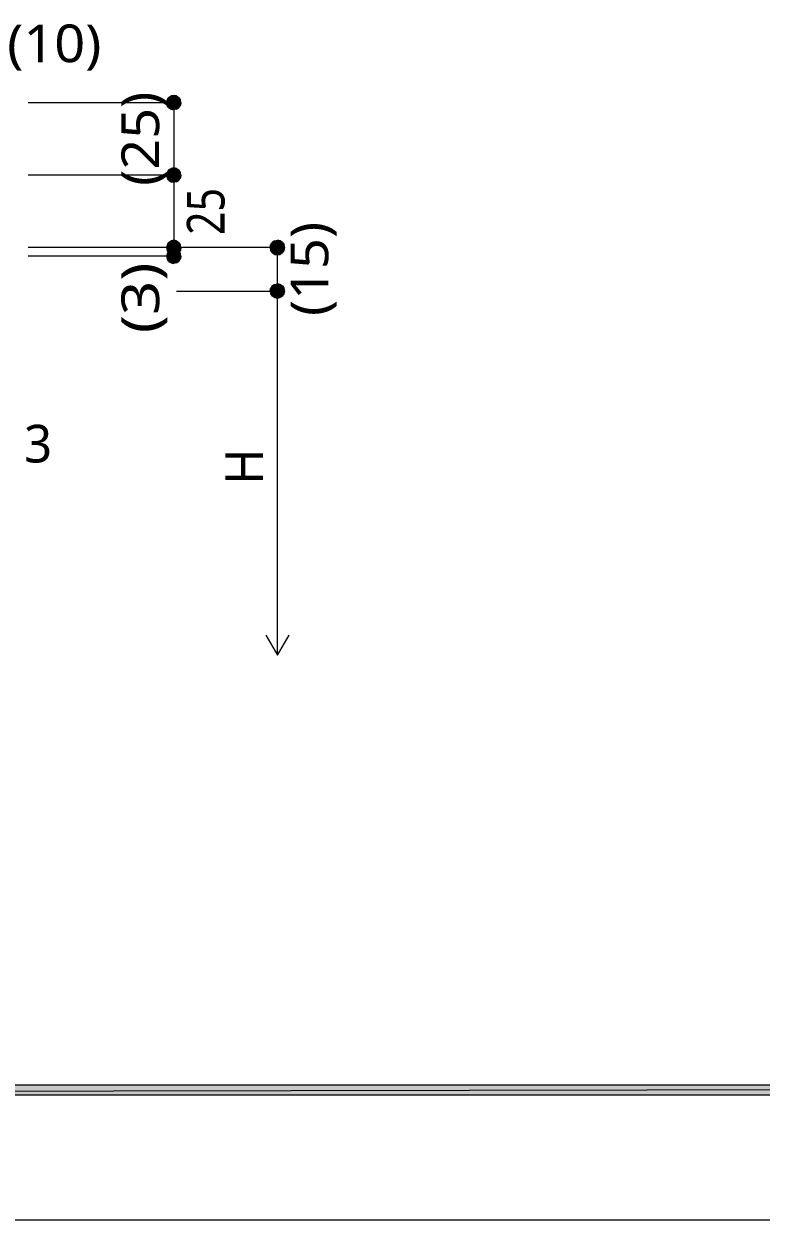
# Model space of a CAD drawing. Header units: millimetres. Extents: x 0 to 420, y 0 to 297.
# Drawn here: x 155 to 205.8, y 157 to 239.5 of the extents above; entities that cross this region are included whole.
import ezdxf
from ezdxf.enums import TextEntityAlignment as Align

# ---------------------------------------------------------------- set-up
doc = ezdxf.new("R2010")
doc.units = ezdxf.units.MM
doc.styles.add('kst32b', font='NotoSansJP-Variable.ttf')

msp = doc.modelspace()

# ---------------------------------------------------------------- hatches: boundary and pattern name
for points in [[(164.825, 234.251), (164.783, 234.04), (165.291, 234.04), (164.825, 234.251)], [(164.825, 229.235), (164.783, 229.045), (165.291, 229.045), (164.825, 229.235)], [(164.825, 224.24), (164.783, 224.049), (165.291, 224.049), (164.825, 224.24)], [(164.825, 223.647), (164.783, 223.456), (165.291, 223.456), (164.825, 223.647)], [(172.889, 223.859), (172.932, 224.049), (172.424, 224.049), (172.889, 223.859)], [(172.889, 220.853), (172.932, 221.043), (172.424, 221.043), (172.889, 220.853)]]:
    msp.add_hatch(color=7).paths.add_polyline_path(points)
h = msp.add_hatch(color=7)
h.paths.add_polyline_path([(165.291, 234.548), (165.1, 234.505), (165.291, 234.04), (165.291, 234.548)])
h.paths.add_polyline_path([(165.1, 234.505), (165.291, 234.04), (164.931, 234.4), (165.1, 234.505)])
h.paths.add_polyline_path([(165.291, 234.04), (164.931, 234.4), (164.825, 234.251), (165.291, 234.04)])
h = msp.add_hatch(color=7)
h.paths.add_polyline_path([(165.756, 234.251), (165.629, 234.4), (165.291, 234.04), (165.756, 234.251)])
h.paths.add_polyline_path([(165.629, 234.4), (165.291, 234.04), (165.481, 234.505), (165.629, 234.4)])
h.paths.add_polyline_path([(165.291, 234.04), (165.481, 234.505), (165.291, 234.548), (165.291, 234.04)])
h = msp.add_hatch(color=7)
h.paths.add_polyline_path([(165.629, 233.701), (165.756, 233.849), (165.291, 234.04), (165.629, 233.701)])
h.paths.add_polyline_path([(165.756, 233.849), (165.291, 234.04), (165.777, 234.04), (165.756, 233.849)])
h.paths.add_polyline_path([(165.291, 234.04), (165.777, 234.04), (165.756, 234.251), (165.291, 234.04)])
h = msp.add_hatch(color=7)
h.paths.add_polyline_path([(164.783, 234.04), (164.825, 233.849), (165.291, 234.04), (164.783, 234.04)])
h.paths.add_polyline_path([(164.825, 233.849), (165.291, 234.04), (164.931, 233.701), (164.825, 233.849)])
h.paths.add_polyline_path([(165.291, 234.04), (164.931, 233.701), (165.1, 233.595), (165.291, 234.04)])
h = msp.add_hatch(color=7)
h.paths.add_polyline_path([(165.1, 233.595), (165.291, 233.553), (165.291, 234.04), (165.1, 233.595)])
h.paths.add_polyline_path([(165.291, 233.553), (165.291, 234.04), (165.481, 233.595), (165.291, 233.553)])
h.paths.add_polyline_path([(165.291, 234.04), (165.481, 233.595), (165.629, 233.701), (165.291, 234.04)])
h = msp.add_hatch(color=7)
h.paths.add_polyline_path([(165.291, 229.553), (165.1, 229.51), (165.291, 229.045), (165.291, 229.553)])
h.paths.add_polyline_path([(165.1, 229.51), (165.291, 229.045), (164.931, 229.404), (165.1, 229.51)])
h.paths.add_polyline_path([(165.291, 229.045), (164.931, 229.404), (164.825, 229.235), (165.291, 229.045)])
h = msp.add_hatch(color=7)
h.paths.add_polyline_path([(165.756, 229.235), (165.629, 229.404), (165.291, 229.045), (165.756, 229.235)])
h.paths.add_polyline_path([(165.629, 229.404), (165.291, 229.045), (165.481, 229.51), (165.629, 229.404)])
h.paths.add_polyline_path([(165.291, 229.045), (165.481, 229.51), (165.291, 229.553), (165.291, 229.045)])
h = msp.add_hatch(color=7)
h.paths.add_polyline_path([(164.783, 229.045), (164.825, 228.854), (165.291, 229.045), (164.783, 229.045)])
h.paths.add_polyline_path([(164.825, 228.854), (165.291, 229.045), (164.931, 228.706), (164.825, 228.854)])
h.paths.add_polyline_path([(165.291, 229.045), (164.931, 228.706), (165.1, 228.579), (165.291, 229.045)])
h = msp.add_hatch(color=7)
h.paths.add_polyline_path([(165.1, 228.579), (165.291, 228.558), (165.291, 229.045), (165.1, 228.579)])
h.paths.add_polyline_path([(165.291, 228.558), (165.291, 229.045), (165.481, 228.579), (165.291, 228.558)])
h.paths.add_polyline_path([(165.291, 229.045), (165.481, 228.579), (165.629, 228.706), (165.291, 229.045)])
h = msp.add_hatch(color=7)
h.paths.add_polyline_path([(165.629, 228.706), (165.756, 228.854), (165.291, 229.045), (165.629, 228.706)])
h.paths.add_polyline_path([(165.756, 228.854), (165.291, 229.045), (165.777, 229.045), (165.756, 228.854)])
h.paths.add_polyline_path([(165.291, 229.045), (165.777, 229.045), (165.756, 229.235), (165.291, 229.045)])
h = msp.add_hatch(color=7)
h.paths.add_polyline_path([(165.291, 224.557), (165.1, 224.515), (165.291, 224.049), (165.291, 224.557)])
h.paths.add_polyline_path([(165.1, 224.515), (165.291, 224.049), (164.931, 224.409), (165.1, 224.515)])
h.paths.add_polyline_path([(165.291, 224.049), (164.931, 224.409), (164.825, 224.24), (165.291, 224.049)])
h = msp.add_hatch(color=7)
h.paths.add_polyline_path([(165.756, 224.24), (165.629, 224.409), (165.291, 224.049), (165.756, 224.24)])
h.paths.add_polyline_path([(165.629, 224.409), (165.291, 224.049), (165.481, 224.515), (165.629, 224.409)])
h.paths.add_polyline_path([(165.291, 224.049), (165.481, 224.515), (165.291, 224.557), (165.291, 224.049)])
h = msp.add_hatch(color=7)
h.paths.add_polyline_path([(172.064, 224.409), (171.958, 224.24), (172.424, 224.049), (172.064, 224.409)])
h.paths.add_polyline_path([(171.958, 224.24), (172.424, 224.049), (171.937, 224.049), (171.958, 224.24)])
h.paths.add_polyline_path([(172.424, 224.049), (171.937, 224.049), (171.958, 223.859), (172.424, 224.049)])
h = msp.add_hatch(color=7)
h.paths.add_polyline_path([(172.614, 224.515), (172.424, 224.557), (172.424, 224.049), (172.614, 224.515)])
h.paths.add_polyline_path([(172.424, 224.557), (172.424, 224.049), (172.233, 224.515), (172.424, 224.557)])
h.paths.add_polyline_path([(172.424, 224.049), (172.233, 224.515), (172.064, 224.409), (172.424, 224.049)])
h = msp.add_hatch(color=7)
h.paths.add_polyline_path([(172.932, 224.049), (172.889, 224.24), (172.424, 224.049), (172.932, 224.049)])
h.paths.add_polyline_path([(172.889, 224.24), (172.424, 224.049), (172.784, 224.409), (172.889, 224.24)])
h.paths.add_polyline_path([(172.424, 224.049), (172.784, 224.409), (172.614, 224.515), (172.424, 224.049)])
h = msp.add_hatch(color=7)
h.paths.add_polyline_path([(164.783, 224.049), (164.825, 223.859), (165.291, 224.049), (164.783, 224.049)])
h.paths.add_polyline_path([(164.825, 223.859), (165.291, 224.049), (164.931, 223.689), (164.825, 223.859)])
h.paths.add_polyline_path([(165.291, 224.049), (164.931, 223.689), (165.1, 223.583), (165.291, 224.049)])
h = msp.add_hatch(color=7)
h.paths.add_polyline_path([(165.291, 223.943), (165.1, 223.922), (165.291, 223.456), (165.291, 223.943)])
h.paths.add_polyline_path([(165.1, 223.922), (165.291, 223.456), (164.931, 223.795), (165.1, 223.922)])
h.paths.add_polyline_path([(165.291, 223.456), (164.931, 223.795), (164.825, 223.647), (165.291, 223.456)])
h = msp.add_hatch(color=7)
h.paths.add_polyline_path([(165.1, 223.583), (165.291, 223.541), (165.291, 224.049), (165.1, 223.583)])
h.paths.add_polyline_path([(165.291, 223.541), (165.291, 224.049), (165.481, 223.583), (165.291, 223.541)])
h.paths.add_polyline_path([(165.291, 224.049), (165.481, 223.583), (165.629, 223.689), (165.291, 224.049)])
h = msp.add_hatch(color=7)
h.paths.add_polyline_path([(165.629, 223.689), (165.756, 223.859), (165.291, 224.049), (165.629, 223.689)])
h.paths.add_polyline_path([(165.756, 223.859), (165.291, 224.049), (165.777, 224.049), (165.756, 223.859)])
h.paths.add_polyline_path([(165.291, 224.049), (165.777, 224.049), (165.756, 224.24), (165.291, 224.049)])
h = msp.add_hatch(color=7)
h.paths.add_polyline_path([(165.756, 223.647), (165.629, 223.795), (165.291, 223.456), (165.756, 223.647)])
h.paths.add_polyline_path([(165.629, 223.795), (165.291, 223.456), (165.481, 223.922), (165.629, 223.795)])
h.paths.add_polyline_path([(165.291, 223.456), (165.481, 223.922), (165.291, 223.943), (165.291, 223.456)])
h = msp.add_hatch(color=7)
h.paths.add_polyline_path([(165.629, 223.097), (165.756, 223.266), (165.291, 223.456), (165.629, 223.097)])
h.paths.add_polyline_path([(165.756, 223.266), (165.291, 223.456), (165.777, 223.456), (165.756, 223.266)])
h.paths.add_polyline_path([(165.291, 223.456), (165.777, 223.456), (165.756, 223.647), (165.291, 223.456)])
h = msp.add_hatch(color=7)
h.paths.add_polyline_path([(171.958, 223.859), (172.064, 223.689), (172.424, 224.049), (171.958, 223.859)])
h.paths.add_polyline_path([(172.064, 223.689), (172.424, 224.049), (172.233, 223.583), (172.064, 223.689)])
h.paths.add_polyline_path([(172.424, 224.049), (172.233, 223.583), (172.424, 223.541), (172.424, 224.049)])
h = msp.add_hatch(color=7)
h.paths.add_polyline_path([(172.424, 223.541), (172.614, 223.583), (172.424, 224.049), (172.424, 223.541)])
h.paths.add_polyline_path([(172.614, 223.583), (172.424, 224.049), (172.784, 223.689), (172.614, 223.583)])
h.paths.add_polyline_path([(172.424, 224.049), (172.784, 223.689), (172.889, 223.859), (172.424, 224.049)])
h = msp.add_hatch(color=7)
h.paths.add_polyline_path([(164.783, 223.456), (164.825, 223.266), (165.291, 223.456), (164.783, 223.456)])
h.paths.add_polyline_path([(164.825, 223.266), (165.291, 223.456), (164.931, 223.097), (164.825, 223.266)])
h.paths.add_polyline_path([(165.291, 223.456), (164.931, 223.097), (165.1, 222.991), (165.291, 223.456)])
h = msp.add_hatch(color=7)
h.paths.add_polyline_path([(165.1, 222.991), (165.291, 222.948), (165.291, 223.456), (165.1, 222.991)])
h.paths.add_polyline_path([(165.291, 222.948), (165.291, 223.456), (165.481, 222.991), (165.291, 222.948)])
h.paths.add_polyline_path([(165.291, 223.456), (165.481, 222.991), (165.629, 223.097), (165.291, 223.456)])
h = msp.add_hatch(color=7)
h.paths.add_polyline_path([(172.064, 221.403), (171.958, 221.234), (172.424, 221.043), (172.064, 221.403)])
h.paths.add_polyline_path([(171.958, 221.234), (172.424, 221.043), (171.937, 221.043), (171.958, 221.234)])
h.paths.add_polyline_path([(172.424, 221.043), (171.937, 221.043), (171.958, 220.853), (172.424, 221.043)])
h = msp.add_hatch(color=7)
h.paths.add_polyline_path([(172.614, 221.509), (172.424, 221.551), (172.424, 221.043), (172.614, 221.509)])
h.paths.add_polyline_path([(172.424, 221.551), (172.424, 221.043), (172.233, 221.509), (172.424, 221.551)])
h.paths.add_polyline_path([(172.424, 221.043), (172.233, 221.509), (172.064, 221.403), (172.424, 221.043)])
h = msp.add_hatch(color=7)
h.paths.add_polyline_path([(172.932, 221.043), (172.889, 221.234), (172.424, 221.043), (172.932, 221.043)])
h.paths.add_polyline_path([(172.889, 221.234), (172.424, 221.043), (172.784, 221.403), (172.889, 221.234)])
h.paths.add_polyline_path([(172.424, 221.043), (172.784, 221.403), (172.614, 221.509), (172.424, 221.043)])
h = msp.add_hatch(color=7)
h.paths.add_polyline_path([(171.958, 220.853), (172.064, 220.705), (172.424, 221.043), (171.958, 220.853)])
h.paths.add_polyline_path([(172.064, 220.705), (172.424, 221.043), (172.233, 220.599), (172.064, 220.705)])
h.paths.add_polyline_path([(172.424, 221.043), (172.233, 220.599), (172.424, 220.557), (172.424, 221.043)])
h = msp.add_hatch(color=7)
h.paths.add_polyline_path([(172.424, 220.557), (172.614, 220.599), (172.424, 221.043), (172.424, 220.557)])
h.paths.add_polyline_path([(172.614, 220.599), (172.424, 221.043), (172.784, 220.705), (172.614, 220.599)])
h.paths.add_polyline_path([(172.424, 221.043), (172.784, 220.705), (172.889, 220.853), (172.424, 221.043)])
h = msp.add_hatch(color=7)
h.paths.add_polyline_path([(394.166, 165.629), (394.166, 166.328), (26.183, 165.629), (394.166, 165.629)])
h.paths.add_polyline_path([(394.166, 166.328), (26.183, 165.629), (26.183, 166.328), (394.166, 166.328)])

# ---------------------------------------------------------------- linework, layer by layer
at = {"lineweight": 0}
for points in [[(164.825, 234.251), (164.783, 234.04), (165.291, 234.04)], [(165.291, 234.04), (164.931, 234.4), (164.825, 234.251)], [(165.1, 234.505), (165.291, 234.04), (164.931, 234.4)], [(165.291, 234.548), (165.1, 234.505), (165.291, 234.04)], [(165.291, 234.04), (165.481, 234.505), (165.291, 234.548)], [(165.629, 234.4), (165.291, 234.04), (165.481, 234.505)], [(165.756, 234.251), (165.629, 234.4), (165.291, 234.04)], [(165.291, 234.04), (165.777, 234.04), (165.756, 234.251)], [(164.783, 234.04), (164.825, 233.849), (165.291, 234.04)], [(164.825, 233.849), (165.291, 234.04), (164.931, 233.701)], [(165.291, 234.04), (164.931, 233.701), (165.1, 233.595)], [(165.1, 233.595), (165.291, 233.553), (165.291, 234.04)], [(165.291, 233.553), (165.291, 234.04), (165.481, 233.595)], [(165.291, 234.04), (165.481, 233.595), (165.629, 233.701)], [(165.629, 233.701), (165.756, 233.849), (165.291, 234.04)], [(165.756, 233.849), (165.291, 234.04), (165.777, 234.04)], [(165.291, 229.045), (164.931, 229.404), (164.825, 229.235)], [(165.1, 229.51), (165.291, 229.045), (164.931, 229.404)], [(165.291, 229.553), (165.1, 229.51), (165.291, 229.045)], [(165.291, 229.045), (165.481, 229.51), (165.291, 229.553)], [(165.629, 229.404), (165.291, 229.045), (165.481, 229.51)], [(165.756, 229.235), (165.629, 229.404), (165.291, 229.045)], [(164.825, 229.235), (164.783, 229.045), (165.291, 229.045)], [(164.783, 229.045), (164.825, 228.854), (165.291, 229.045)], [(164.825, 228.854), (165.291, 229.045), (164.931, 228.706)], [(165.291, 229.045), (164.931, 228.706), (165.1, 228.579)], [(165.1, 228.579), (165.291, 228.558), (165.291, 229.045)], [(165.291, 229.045), (165.777, 229.045), (165.756, 229.235)], [(165.291, 228.558), (165.291, 229.045), (165.481, 228.579)], [(165.291, 229.045), (165.481, 228.579), (165.629, 228.706)], [(165.629, 228.706), (165.756, 228.854), (165.291, 229.045)], [(165.756, 228.854), (165.291, 229.045), (165.777, 229.045)], [(165.291, 224.049), (164.931, 224.409), (164.825, 224.24)], [(165.1, 224.515), (165.291, 224.049), (164.931, 224.409)], [(165.291, 224.557), (165.1, 224.515), (165.291, 224.049)], [(165.291, 224.049), (165.481, 224.515), (165.291, 224.557)], [(165.629, 224.409), (165.291, 224.049), (165.481, 224.515)], [(165.756, 224.24), (165.629, 224.409), (165.291, 224.049)], [(172.064, 224.409), (171.958, 224.24), (172.424, 224.049)], [(172.424, 224.049), (172.233, 224.515), (172.064, 224.409)], [(172.424, 224.557), (172.424, 224.049), (172.233, 224.515)], [(172.614, 224.515), (172.424, 224.557), (172.424, 224.049)], [(172.424, 224.049), (172.784, 224.409), (172.614, 224.515)], [(172.889, 224.24), (172.424, 224.049), (172.784, 224.409)], [(164.825, 224.24), (164.783, 224.049), (165.291, 224.049)], [(164.783, 224.049), (164.825, 223.859), (165.291, 224.049)], [(164.825, 223.647), (164.783, 223.456), (165.291, 223.456)], [(164.825, 223.859), (165.291, 224.049), (164.931, 223.689)], [(165.291, 223.456), (164.931, 223.795), (164.825, 223.647)], [(165.291, 224.049), (164.931, 223.689), (165.1, 223.583)], [(165.1, 223.922), (165.291, 223.456), (164.931, 223.795)], [(165.1, 223.583), (165.291, 223.541), (165.291, 224.049)], [(165.291, 223.943), (165.1, 223.922), (165.291, 223.456)], [(165.291, 224.049), (165.777, 224.049), (165.756, 224.24)], [(165.291, 223.541), (165.291, 224.049), (165.481, 223.583)], [(165.291, 224.049), (165.481, 223.583), (165.629, 223.689)], [(165.629, 223.689), (165.756, 223.859), (165.291, 224.049)], [(165.756, 223.859), (165.291, 224.049), (165.777, 224.049)], [(165.291, 223.456), (165.481, 223.922), (165.291, 223.943)], [(165.629, 223.795), (165.291, 223.456), (165.481, 223.922)], [(165.756, 223.647), (165.629, 223.795), (165.291, 223.456)], [(165.291, 223.456), (165.777, 223.456), (165.756, 223.647)], [(171.958, 224.24), (172.424, 224.049), (171.937, 224.049)], [(172.424, 224.049), (171.937, 224.049), (171.958, 223.859)], [(171.958, 223.859), (172.064, 223.689), (172.424, 224.049)], [(172.064, 223.689), (172.424, 224.049), (172.233, 223.583)], [(172.424, 224.049), (172.233, 223.583), (172.424, 223.541)], [(172.932, 224.049), (172.889, 224.24), (172.424, 224.049)], [(172.424, 223.541), (172.614, 223.583), (172.424, 224.049)], [(172.614, 223.583), (172.424, 224.049), (172.784, 223.689)], [(172.424, 224.049), (172.784, 223.689), (172.889, 223.859)], [(172.889, 223.859), (172.932, 224.049), (172.424, 224.049)], [(164.783, 223.456), (164.825, 223.266), (165.291, 223.456)], [(164.825, 223.266), (165.291, 223.456), (164.931, 223.097)], [(165.291, 223.456), (164.931, 223.097), (165.1, 222.991)], [(165.1, 222.991), (165.291, 222.948), (165.291, 223.456)], [(165.291, 222.948), (165.291, 223.456), (165.481, 222.991)], [(165.291, 223.456), (165.481, 222.991), (165.629, 223.097)], [(165.629, 223.097), (165.756, 223.266), (165.291, 223.456)], [(165.756, 223.266), (165.291, 223.456), (165.777, 223.456)], [(171.958, 221.234), (172.424, 221.043), (171.937, 221.043)], [(172.064, 221.403), (171.958, 221.234), (172.424, 221.043)], [(172.424, 221.043), (172.233, 221.509), (172.064, 221.403)], [(172.424, 221.551), (172.424, 221.043), (172.233, 221.509)], [(172.614, 221.509), (172.424, 221.551), (172.424, 221.043)], [(172.424, 221.043), (172.784, 221.403), (172.614, 221.509)], [(172.889, 221.234), (172.424, 221.043), (172.784, 221.403)], [(172.932, 221.043), (172.889, 221.234), (172.424, 221.043)], [(172.424, 221.043), (171.937, 221.043), (171.958, 220.853)], [(171.958, 220.853), (172.064, 220.705), (172.424, 221.043)], [(172.064, 220.705), (172.424, 221.043), (172.233, 220.599)], [(172.424, 221.043), (172.233, 220.599), (172.424, 220.557)], [(172.424, 220.557), (172.614, 220.599), (172.424, 221.043)], [(172.614, 220.599), (172.424, 221.043), (172.784, 220.705)], [(172.424, 221.043), (172.784, 220.705), (172.889, 220.853)], [(172.889, 220.853), (172.932, 221.043), (172.424, 221.043)], [(394.166, 165.629), (394.166, 166.328), (26.183, 165.629)], [(394.166, 166.328), (26.183, 165.629), (26.183, 166.328)]]:
    msp.add_lwpolyline(points, close=True, dxfattribs=at)
at = {"lineweight": 13}
for points in [[(165.291, 234.04), (155.236, 234.04)], [(165.291, 234.04), (165.291, 229.045), (165.291, 224.049), (165.291, 223.456)], [(165.291, 229.045), (155.236, 229.045)], [(172.424, 224.049), (155.236, 224.049)], [(172.424, 221.043), (172.424, 224.091)], [(165.291, 223.456), (155.236, 223.456)], [(165.481, 221.043), (172.021, 221.043)], [(172.424, 195.961), (172.424, 221.043)], [(171.619, 197.316), (172.424, 195.94), (173.228, 197.316)], [(394.166, 156.993), (26.183, 156.993)]]:
    msp.add_lwpolyline(points, dxfattribs=at)

# ---------------------------------------------------------------- texts
at = {"style": 'kst32b'}
for s, p, p2 in [('(10)', (153.797, 236.834), (160.294, 236.834)), ('(25)', (164.275, 228.304), (164.275, 234.801)), ('25', (168.783, 224.917), (168.783, 228.166)), ('(15)', (175.937, 219.329), (175.937, 225.826)), ('(3)', (164.275, 218.144), (164.275, 223.017))]:
    msp.add_text(s, height=2.5989, dxfattribs=at).set_placement(p, p2, align=Align.FIT)
msp.add_text('3', height=2.599, dxfattribs=at).set_placement((154.961, 209.232))
msp.add_text('H', height=2.599, rotation=90, dxfattribs=at).set_placement((171.429, 207.687))

doc.saveas('drawing.dxf')
